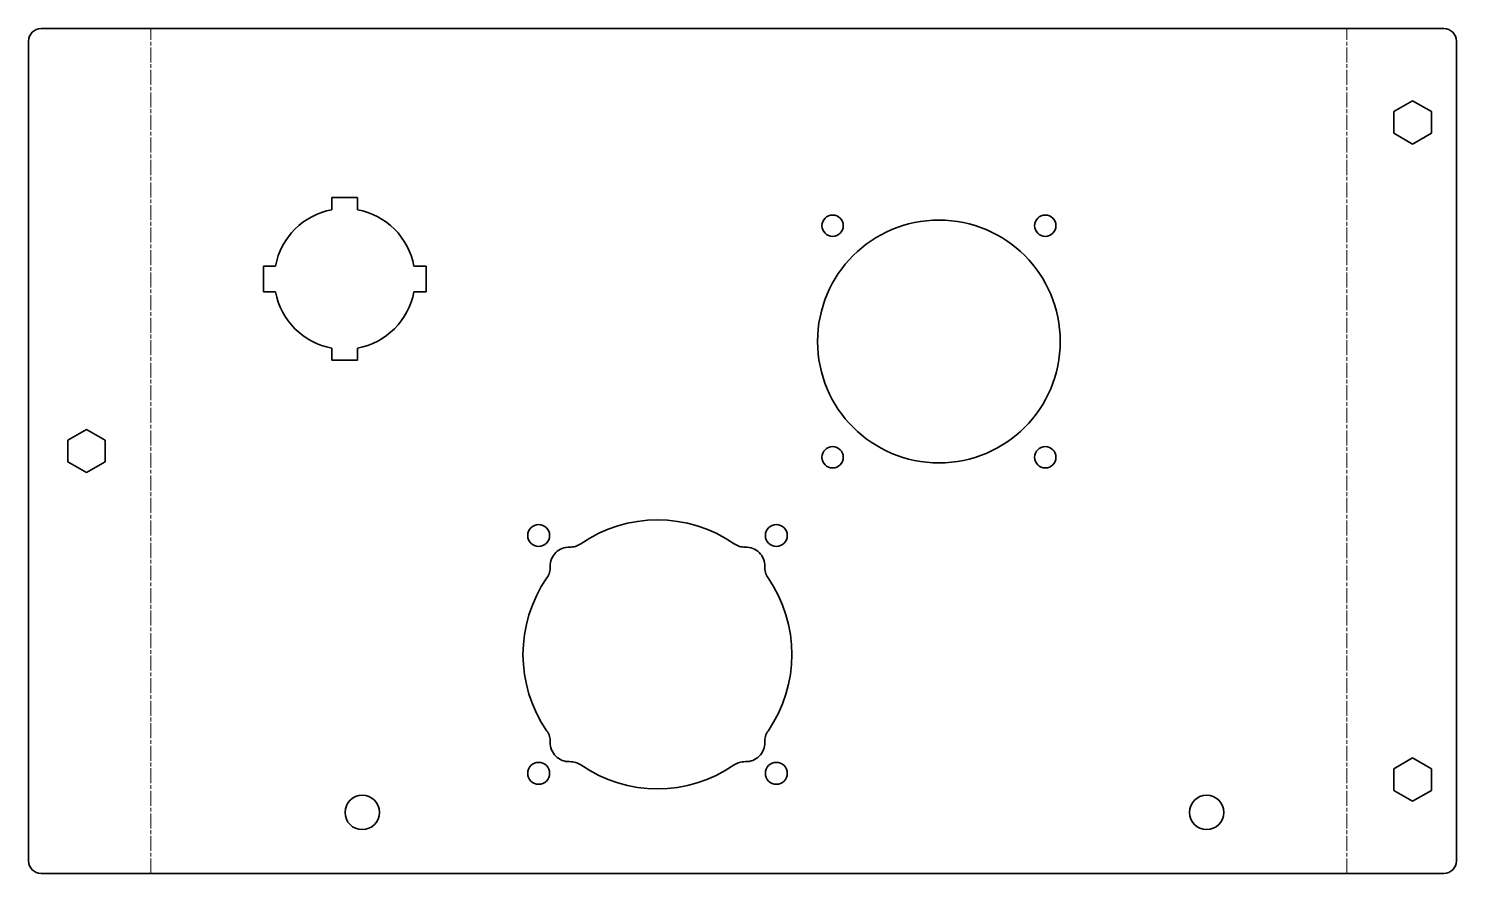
# Model space of a CAD drawing. Header units: inches. Extents: x 0 to 228, y 0 to 135.
import ezdxf

# ---------------------------------------------------------------- set-up
doc = ezdxf.new("R2010")
doc.units = ezdxf.units.IN
doc.header["$MEASUREMENT"] = 0
doc.linetypes.add('Chain', pattern=[13.68, 9.12, -1.14, 2.28, -1.14])
doc.layers.add('SIMUMAK Bend Centerline (ISO)', color=7, linetype='Chain', lineweight=9)
doc.layers.add('SIMUMAK Visible (ISO)', color=7, linetype='Continuous', lineweight=35)

# ---------------------------------------------------------------- blocks, each defined once
blk = doc.blocks.new('AMB-04-PANBOT05')
at = {"layer": 'SIMUMAK Bend Centerline (ISO)', "ltscale": 0.263158}
for p, q in [((19.55, 0), (19.55, 135)), ((210.76, 0), (210.76, 135))]:
    blk.add_line(p, q, dxfattribs=at)
at = {"layer": 'SIMUMAK Visible (ISO)'}
for p, q in [((2, 135), (226.29, 135)), ((0, 2), (0, 133)), ((228.29, 133), (228.29, 2)), ((218.28, 121.73), (221.28, 123.46)), ((221.28, 123.46), (224.28, 121.73)), ((218.28, 118.27), (218.28, 121.73)), ((224.28, 121.73), (224.28, 118.27)), ((221.28, 116.54), (218.28, 118.27)), ((224.28, 118.27), (221.28, 116.54)), ((48.5, 108), (52.6, 108)), ((48.5, 106.06), (48.5, 108)), ((52.6, 108), (52.6, 106.06)), ((37.55, 92.95), (37.55, 97.05)), ((37.55, 97.05), (39.49, 97.05)), ((61.62, 97.05), (63.55, 97.05)), ((63.55, 97.05), (63.55, 92.95)), ((39.49, 92.95), (37.55, 92.95)), ((63.55, 92.95), (61.62, 92.95)), ((48.5, 82), (48.5, 83.94)), ((52.6, 83.94), (52.6, 82)), ((52.6, 82), (48.5, 82)), ((6.27, 69.23), (9.27, 70.96)), ((9.27, 70.96), (12.27, 69.23)), ((6.27, 65.77), (6.27, 69.23)), ((12.27, 69.23), (12.27, 65.77)), ((9.27, 64.04), (6.27, 65.77)), ((12.27, 65.77), (9.27, 64.04)), ((218.28, 16.73), (221.28, 18.46)), ((221.28, 18.46), (224.28, 16.73)), ((218.28, 13.27), (218.28, 16.73)), ((224.28, 16.73), (224.28, 13.27)), ((221.28, 11.54), (218.28, 13.27)), ((224.28, 13.27), (221.28, 11.54)), ((226.29, 0), (2, 0))]:
    blk.add_line(p, q, dxfattribs=at)
for centre, radius in [((128.55, 103.5), 1.7), ((162.55, 103.5), 1.7), ((145.55, 85), 19.4), ((128.55, 66.5), 1.7), ((162.55, 66.5), 1.7), ((81.55, 54), 1.75), ((119.55, 54), 1.75), ((81.55, 16), 1.75), ((119.55, 16), 1.75), ((53.35, 9.75), 2.75), ((188.35, 9.75), 2.75)]:
    blk.add_circle(centre, radius, dxfattribs=at)
at = {"layer": 'SIMUMAK Visible (ISO)', "extrusion": (0, 0, -1)}
for centre, radius, start, end in [((-2, 133), 2, 0, 90), ((-226.29, 133), 2, 90, 180), ((-50.55, 95), 11.25, 10.4992, 79.5008), ((-50.55, 95), 11.25, 100.4992, 169.5008), ((-50.55, 95), 11.25, 280.4992, 349.5008), ((-50.55, 95), 11.25, 190.4992, 259.5008), ((-100.55, 35), 21.5, 55.286, 124.714), ((-86.6, 55.14), 3, 235.286, 271.8135), ((-114.51, 55.14), 3, 268.1865, 304.714), ((-86.41, 49.14), 3, 358.1865, 91.8135), ((-114.7, 49.14), 3, 88.1865, 181.8135), ((-80.42, 48.95), 3, 178.1865, 214.714), ((-120.69, 48.95), 3, 325.286, 1.8135), ((-100.55, 35), 21.5, 325.286, 34.714), ((-100.55, 35), 21.5, 145.286, 214.714), ((-80.42, 21.05), 3, 145.286, 181.8135), ((-86.41, 20.86), 3, 268.1865, 1.8135), ((-114.7, 20.86), 3, 178.1865, 271.8135), ((-120.69, 21.05), 3, 358.1865, 34.714), ((-86.6, 14.86), 3, 88.1865, 124.714), ((-100.55, 35), 21.5, 235.286, 304.714), ((-114.51, 14.86), 3, 55.286, 91.8135), ((-2, 2), 2, 270, 0), ((-226.29, 2), 2, 180, 270)]:
    blk.add_arc(centre, radius, start, end, dxfattribs=at)

msp = doc.modelspace()

# ---------------------------------------------------------------- block references
msp.add_blockref('AMB-04-PANBOT05', (0, 0))

doc.saveas('drawing.dxf')
